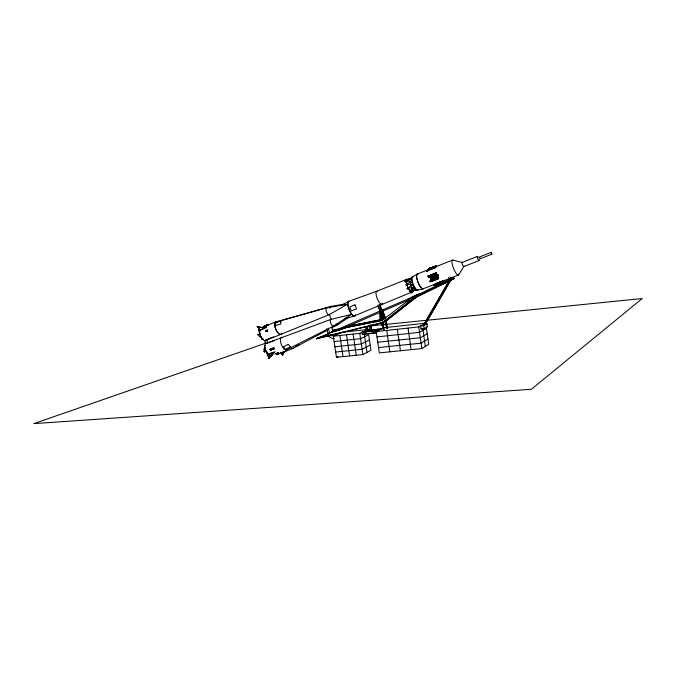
<?xml version="1.0" encoding="UTF-8"?>
<svg xmlns="http://www.w3.org/2000/svg" width="676" height="676" viewBox="0 0 676 676"><rect width="100%" height="100%" fill="white"/><g stroke="black" fill="none" stroke-linecap="round" stroke-linejoin="round"><path stroke-width="1.01" d="M406.656 283.962C405.651 284.748 406.555 285.171 406.411 284.655C408.836 282.805 404.611 286.945 406.656 283.962L406.96 285.002L406.175 284.926M258.418 330.175L258.46 329.685M274.938 354.097L275.402 353.886M406.183 281.224L405.313 281.655L411.329 280.971L406.884 284.402L412.326 284.402L408.431 288.001L413.83 287.503L409.605 290.883L415.529 289.573L411.6 292.125M406.513 281.647L406.175 281.241M406.09 280.701C406.851 282.509 403.411 281.698 406.217 280.878C406.868 281.875 404.662 282.154 405.034 281.36C407.248 278.512 407.501 292.294 408.532 288.77M266.234 325.317L266.217 325.849L268.195 324.97L266.589 325.088L268.195 324.97M266.555 325.629L266.589 325.088M408.135 288.001L407.628 288.407L408.194 288.196M264.798 328.249L257.201 326.432L260.277 330.057L264.798 328.249L257.184 326.694M280.312 352.492L282.661 355.137L283.59 351.858L281.731 352.669L282.171 353.007L283.641 351.866L282.171 353.007M260.277 330.057L264.815 327.987M409.512 281.579L409.707 282.205M268.718 358.331L269.014 354.106C283.666 345.994 258.333 368.885 273.56 352.331M268.913 358.542L269.014 354.106M268.735 354.19L268.203 354.393L266.817 352.745L266.893 351.706M380.182 320.796L381.163 309.938L381.636 310.301L382.101 320.416L346.94 327.421L327.48 333.623L327.615 334.51L327.945 333.42L326.398 328.781M259.66 330.065L259.466 331.891L259.998 331.679M257.97 334.071L258.325 335.296M268.203 354.393L268.321 353.404M267.519 354.849L267.24 355.475L267.814 355.922M267.611 354.934L267.823 355.948M263.978 326.745L264.384 326.009L265.913 325.908L263.978 326.745L264.384 326.009M274.498 352.027C275.267 352.154 275.073 351.343 274.642 352.095M411.329 285.559L411.388 285.221M412.411 291.255L412.149 290.621L412.411 291.263M382.177 309.912L383.664 319.224L381.534 313.613M431.939 281.199L430.35 281.799L430.857 278.047L428.111 276.484C429.632 273.214 431.618 279.594 431.939 281.199C447.25 274.701 432.167 281.96 430.249 281.436M491.917 254.151L491.19 252.368L479.588 256.931L479.69 257.86L480.264 258.739L491.866 254.184L491.19 252.368M430.088 281.36L430.857 278.047M407.408 289.007L407.129 288.534L408.025 287.799A6.997 2.036 68.5 0 0 412.529 291.28L412.014 291.897L412.529 291.162L412.09 291.356M406.639 279.425C407.881 280.261 405.313 279.602 406.479 279.458M264.654 352.027L264.096 350.827L264.079 351.681M441.073 281.529L436.992 284.554M282.661 355.137L283.574 352.111M443.329 280.532L443.921 280.481L442.687 281.334L442.459 280.937C446.853 279.754 441.834 281.131 443.017 280.962M431.913 275.208L437.676 277.65L437.279 278.63L430.477 275.732L430.865 275.36M408.025 287.799L407.087 288.644M383.731 319.038L382.109 310.098L379.836 304.859M433.595 274.617L437.042 276.104L433.384 274.6L431.567 278.918M328.156 334.029L316.461 338.853L382.641 322.613L417.151 295.75L417.058 295.057L411.701 297.085L412.174 297.609L382.101 320.416L380.157 320.23L379.405 310.656L381.053 309.938L381.636 310.301L382.346 309.439L382.109 310.098L385.421 318.869M409.546 291.643L409.352 291.119M432.234 274.963L437.533 277.211M435.614 273.467L434.989 273.721M430.46 276.332L431.204 275.225L430.418 275.69M430.849 276.864L431.288 275.242L437.828 278.03C430.739 275.073 428.508 273.577 437.516 277.27M430.773 277.059L431.558 275.352M431.094 277.802L432.386 274.802L437.347 276.898L436.535 278.926L433.924 277.878M431.406 278.546L433.324 274.498M431.719 279.289L433.848 274.194L431.778 279.374M433.798 275.639L433.984 275.183M434.22 274.608L434.406 274.152L436.535 275.056L436.341 275.521M432.04 280.033L434.212 274.076L436.612 275.622M434.068 275.749L434.254 275.284M434.482 274.718L434.871 273.772M434.33 275.867L435.141 273.873M434.499 276.23L435.505 273.729M432.877 280.396L435.91 273.526L433.248 280.253M433.265 280.025L431.93 279.754M435.589 274.295L435.674 273.51M433.764 279.56L434.051 278.85M435.961 274.143L435.31 273.653L432.251 280.43L434.955 273.78L435.944 274.414M436.121 273.966L433.553 280.075L431.795 279.315M436.282 274.338L433.941 279.949L431.601 279.011M434.296 279.805L436.392 274.667L434.262 274.008L435.851 273.374L438.006 278.335L431.204 275.436M436.603 275.081L434.668 279.653L431.313 278.199L432.674 274.659L437.372 276.83M436.764 275.462L435.04 279.509L431.119 277.895M436.772 275.994L435.099 274.963M434.922 279.23L435.386 279.425L436.924 275.825M437.102 276.18L435.8 279.213L430.815 277.152M436.164 279.078L437.262 276.552M437.583 277.304L436.907 278.782L430.358 275.985L430.553 275.529L437.625 278.546L437.896 278.056M434.592 273.915L434.972 274.304M435.471 267.164L436.654 266.378L435.75 266.919M432.657 274.836L437.186 276.535M435.902 266.978L435.403 267.324L435.716 266.589M429.285 269.462L429.125 268.896C424.765 270.772 434.803 265.575 436.088 265.947C436.383 266.834 436.992 266.606 435.868 266.099M423.218 325.502L449.886 279.247M423.446 325.553L449.701 280.286M424.934 324.624L450.267 280.278M425.103 324.641L451.238 279.619M458.683 274.752L463.871 266.505M265.879 330.623L267.485 329.989L267.764 330.961L266.158 331.595L265.879 330.623L267.485 329.989M440.904 281.52L437.389 283.202L436.164 285.01L442.349 282.061L443.54 280.261M266.158 331.595L267.764 330.961M442.18 281.63L436.054 284.444L436.316 284.883L442.188 282.053L439.527 282.585M441.791 281.453L441.901 282.213M442.045 282.145L442.89 280.861L438.302 283.878L437.761 283.067L439.011 282.467M442.687 281.334L443.49 280.565M259.043 330.919L259.035 330.268M261.181 336.285L260.691 336.809L262.17 339.124L262.609 338.465M258.426 329.787L259.052 330.268M437.237 282.712L435.885 284.562L434 284.621M433.907 284.604C434.82 285.72 433.13 284.351 434.626 284.368L436.366 284.833L437.254 282.695M434.305 285.525L436.223 284.926M436.561 283.633L436.789 284.182L434.254 285.323L434.102 284.807L436.561 283.633L436.865 284.064M437.287 275.538L437.575 276.154C440.372 275.073 435.589 273.18 437.693 276.577L436.933 274.786L437.389 274.608M437.575 276.154L438.487 275.428L437.516 274.895M406.217 280.878L405.093 281.639L406.107 281.453M434.643 267.552L436.088 265.947M428.525 269.716L428.449 270.324L434.981 267.84L426.742 270.662M436.096 266.505L429.987 268.71L436.012 266.462M434.896 267.13L431.837 267.519L429.615 268.651L429.818 269.234L435.268 266.327M434.55 267.544L435.648 266.192M429.606 268.254L428.263 269.817L428.635 270.231M428.508 269.732L429.759 268.271L430.181 269.099M434.981 267.84L434.338 266.623L434.491 267.578C425.06 271.904 428.787 267.257 434.178 267.679L433.941 266.767M428.863 269.572L429.429 268.913M426.59 270.721L426.945 271.583L428.533 270.265M426.835 270.873C426.556 272.141 427.891 268.887 429.074 268.947L428.195 269.344M429.243 269.521L429.032 268.997L426.649 270.654M428.204 269.825L428.026 269.394M427.908 276.467L436.181 272.867L438.513 278.605M430.24 281.546L438.31 278.411L436.071 273.129L429.75 275.774M430.19 281.858L430.173 281.275M431.93 280.844L430.164 281.512M432.125 280.768L429.818 275.664L428.153 276.323M271.262 337.434L270.78 337.713M428.069 276.408L436.071 273.129M430.756 278.157L428.111 276.484M427.976 276.036L428.026 276.569M410.34 291.567L409.817 290.841L409.369 291.238L410.34 291.567L409.386 291.415M438.327 275.884L437.854 274.76M412.495 284.064L411.076 285.289L412.926 285.204M430.037 268.169L430.316 269.014M284.351 352.196L285.914 350.979L284.351 352.196L283.962 351.833M412.301 288.424L411.904 288.517M368.445 326.009L381.627 322.773L381.213 322.967L383.706 329.956L382.641 322.613L417.151 295.75M384.948 321.21L384.543 321.396L387.01 328.316L385.962 321.049L417.954 295.767M418.326 295.606L385.962 321.049M406.039 279.661L406.724 279.382M407.501 302.045L409.96 300.169M480.264 258.739L480.298 258.266M412.85 287.9L414.363 286.751M415.301 289.311L414.591 289.97L416.315 289.522M276.585 353.734L278.284 352.965L277.067 353.818L276.188 353.464L277.811 352.88M439.544 283.295L439.408 282.712M439.561 283.32L439.282 282.729L441.876 282.213L437.642 283.252M440.735 282.695L440.498 281.782M437.473 283.489L437.803 284.165L438.361 283.861M440.152 283.041L439.966 282.01M437.651 283.227L438.023 284.064L437.583 283.337L438.614 282.669L439.366 283.413L438.8 282.61M441.158 281.689L436.747 284.672L439.087 282.483M439.104 282.509L437.169 283.945L439.054 283.565M437.034 284.207L438.918 282.509M437.397 283.607L440.025 283.058L439.772 282.357L441.014 281.512L439.704 282.129L440.498 282.872M442.4 280.954L441.774 281.478M437.296 284.368L442.729 280.886M442.831 281.013L438.834 283.666L438.31 282.805L439.087 282.661M442.298 281.174L440.752 282.72L437.566 283.371M437.668 284.233L437.228 283.852L439.611 283.236M337.78 324.657L348.689 317.441M436.89 284.537L437.761 283.067L438.166 283.996M441.487 282.407L440.76 281.63M333.581 326.077L350.971 314.678M436.933 284.292L439.451 283.337M376.219 331.561L418.765 326.922L425.728 323.145L384.053 327.725L376.219 331.561L379.329 352.906L421.832 348.554L428.719 344.295L426.235 326.677M406.208 281.503L411.278 278.402L406.842 279.687L412.115 277.65L410.509 278.554M406.208 281.089L405.423 281.579L406.208 281.436A6.997 2.036 68.5 0 1 407.577 279.382M272.572 337.62L272.884 337.425A6.743 2.805 68.2 0 0 273.315 336.648M415.486 289.015L412.157 291.018L416.771 289.717L411.346 291.474L411.557 292.142M427.976 339.014L421.063 343.154L378.552 347.574M259.576 329.094A6.726 2.839 68.2 0 0 260.86 336.496A6.726 2.839 68.2 0 0 265.296 340.56L265.617 340.366M406.918 279.687L408.143 279.61M427.232 333.733L420.295 337.746L377.774 342.242M412.183 276.983L417.345 274.017M281.731 352.669L282.5 352.813M347.075 304.479L328.916 314.779L280.65 334.434M340.949 305.687L348.977 301.183A7.994 2.755 68.5 0 0 349.779 311.104A7.994 2.755 68.5 0 0 355.491 314.864M426.48 328.443L419.534 332.339L376.997 336.901M427.055 323.77L423.742 325.579L420.607 325.925L421.055 329.06L424.19 328.722L427.494 326.88L427.055 323.77L423.945 324.117M429.192 269.073L429.775 268.744M429.125 269.141L429.716 268.82M416.137 289.641L414.574 289.945L415.377 289.277M421.055 329.06L422.728 328.13L425.314 346.399M333.302 336.242L359.776 333.352L367.93 329.499L341.98 332.355L333.302 336.242L336.445 357.291L362.894 354.587L370.972 350.269L368.69 334.696L360.553 338.668L334.088 341.507M434.702 267.366L434.457 266.581L434.803 267.24L433.451 267.933L429.851 268.372L431.051 267.797L431.44 268.634M327.243 330.243L292.793 348.47L277.549 354.342M331.899 327.784L337.485 324.826M295.429 346.729L298.986 344.861M432.015 267.51L432.564 268.237M370.211 345.081L362.116 349.281L335.659 352.035M431.643 268.583L431.187 267.747L431.778 268.499M434.803 267.24L431.305 267.738L432.032 268.448M431.66 267.645L432.141 268.372M429.454 269.361L432.733 267.248M429.184 269.2L434.11 266.775M435.614 266.234L428.922 269.504L430.147 269.107M430.874 268.854L429.235 269.09C430.975 270.054 435.868 264.882 435.217 266.733L431.609 268.592L429.412 268.879M428.998 269.521L434.727 266.496L435.048 266.952L432.395 268.321L431.998 267.485M434.381 267.586L434.372 266.614M432.403 267.383L435.048 266.935M433.654 267.848L432.927 267.13L433.384 267.966M433.206 267.071L433.485 267.933M336.445 357.291L338.177 356.421M286.201 349.974L333.276 326.246M369.451 339.893L361.339 343.983L334.873 346.78M434.888 266.454L435.547 266.327M383.368 329.989L384.112 329.753L383.055 322.418M386.672 328.359L387.407 328.122L386.359 320.855L382.531 321.886M434.034 284.909L436.519 283.692M412.174 297.609L408.448 299.426L408.988 300.541M414.988 296.24L451.238 278.537L453.63 277.506L454.171 278.63L411.701 299.341M414.261 297.508L416.839 296.249M418.554 295.412L421.131 294.153M424.046 292.733L430.105 289.784M433.899 287.925L442.763 283.7L442.949 284.089L440.87 284.528M447.326 281.377L442.949 283.514L445.011 283.083M414.084 297.626L422.289 293.688M432.919 288.508L430.967 289.362L433.105 288.889L432.919 288.508L425.179 292.277L425.365 292.666L423.184 293.156M436.704 286.658L441.893 284.123M444.825 282.695L447.444 281.419M411.777 299.181L451.788 279.661L450.546 277.109M362.657 334.121L362.361 332.127L366.899 331.637L361.93 332.33L362.226 334.333L376.954 332.567M368.2 331.493L367.431 326.255L367.009 326.449L367.769 331.696L378.704 330.344M370.609 325.891L371.217 330.049L382.041 328.713M437.33 283.286L437.152 282.754M354.368 315.912L411.422 292.243C412.943 292.691 408.819 293.426 411.507 292.497L411.895 292.581M435.302 267.079L436.282 266.648M418.782 295.674L413.12 297.998M421.317 294.542L423.142 293.274M346.94 327.421L380.74 320.576M342.766 328.308L350.996 325.629L379.811 319.883M334.333 338.448L332.6 338.634L327.843 336.056L330.674 334.806M436.823 284.123L434.322 285.221L434.102 284.807M416.357 295.961L416.255 295.268L417.058 295.057M316.461 338.853L320.77 336.766M420.075 293.739L419.289 293.95L420.075 293.739L420.176 294.423M433.679 288.069L435.158 287.892L433.029 288.348M327.48 333.623L347.388 327.226M418.182 294.432L417.751 294.618L418.605 294.381L381.636 310.301L378.983 304.183M454.171 278.63L451.027 280.05L450.833 279.661M337.079 330.986L379.43 312.616M381.357 311.78L408.743 299.89M269.994 349.391L271.591 348.765L271.955 349.627L270.425 350.252L269.994 349.391L271.591 348.765M261.637 327.573L276.011 321.818M273.873 347.836C271.194 347.65 272.504 350.7 274.27 348.74L273.873 347.836L272.234 348.486L272.648 349.391L274.27 348.74M260.691 336.809L261.426 336.513M406.96 279.239L376.862 291.195L348.951 301.226A7.842 2.696 68.5 0 0 349.323 310.039A7.842 2.696 68.5 0 0 354.968 315.515M419.652 293.79L414.768 295.75L414.87 296.434L415.14 295.581M417.405 274.008L452.641 260.057L462.19 262.415L477.45 256.407M262.17 339.124L262.905 338.828M267.476 339.234L269.977 338.245M436.181 272.867L429.809 275.385L432.15 280.827M265.296 340.56L280.667 334.485M269.099 355.432A6.726 2.848 68.6 0 1 265.237 348.562A6.726 2.848 68.6 0 1 266.327 343.34L330.817 319.41L350.928 314.577M431.93 280.92L438.496 278.335M463.753 266.589L479.022 260.598M409.631 291.559L410.324 291.449M271.955 349.627L270.349 350.252L270.07 349.391M458.243 275.081L422.923 288.872L417.117 290.232M266.817 352.745L267.35 352.534M269.209 354.317L273.746 352.542M276.188 353.464L278.275 352.923M328.612 333.885L320.331 337.163L326.947 335.448M316.436 338.651L328.08 334.307M432.141 267.451L432.302 268.347L429.556 268.752L429.725 269.268L428.88 269.496M265.896 343.112L33.8 423.632L531.395 389.275L642.2 298.547L367.296 326.271M332.676 331.468L341.355 328.705M343.281 328.088L350.996 325.629M337.899 329.863L333.031 331.409L331.798 327.733M283.523 320.035L330.437 306.431L344.414 304.082M276.002 321.768L326.39 307.952L347.041 304.377M365.15 326.812L316.909 338.448M344.608 318.548L354.494 316.148M381.864 319.478L383.926 319.064M350.557 325.824L380.563 319.841M409.014 279.737L411.802 279.205M438.994 283.523L438.572 282.678M442.197 281.191L442.848 280.979M441.141 281.596L440.693 281.672L441.124 282.576M441.132 281.689L440.051 281.968L440.558 282.855L440.287 281.926M439.704 282.129L442.434 281.588M439.704 282.374L442.188 281.943L441.529 282.382L440.997 281.588M436.992 284.207L438.699 283.734L438.225 282.847M436.755 284.562L437.211 284.41M438.293 283.903L437.887 283.007L439.096 282.83L439.468 283.371M411.642 289.429L412.554 289.328L412.267 288.263L412.554 289.328M430.451 269.006L430.08 268.135L430.553 268.972M430.097 268.169L430.722 268.887M334.958 333.876L339.758 333.344M365.843 330.488L370.338 329.989M371.217 330.049L381.644 328.908M327.843 336.056L335.6 335.212M367.769 331.696L378.29 330.547M362.226 334.333L376.54 332.778M325.325 330.496L327.421 330.285M332.668 329.761L338.963 329.127M434.144 266.733L435.386 266.53M435.217 266.733L433.232 267.079L433.755 267.84M434.634 267.442L430.443 268.009L430.823 268.879M429.683 268.575L433.029 268.093L432.665 267.223M433.815 266.868L434.127 267.704M412.047 288.339L415.132 288.196M410.433 281.993L412.394 281.841M264.046 326.204L265.567 326.102M411.321 285.509L412.563 290.165M380.157 320.23L382.101 320.416L381.163 309.938L380.258 320.23L382.515 320.23M266.327 343.34L274.093 340.687M264.451 352.12L264.088 351.672M412.14 288.787A6.295 1.834 68.5 0 1 409.817 290.41L410.121 291.136L410.028 290.604M435.31 274.448L436.569 274.988M435.2 274.701L436.721 275.36M433.764 274.397L434.752 274.828M433.747 274.456L436.857 275.791M433.029 274.684L437.22 276.459M437.702 277.582L431.727 275.031L430.933 277.43L435.42 279.365M430.916 275.394L437.989 278.402L432.285 280.633L430.223 275.698L437.254 278.698M430.832 275.588L437.642 278.487M430.342 276.053L436.882 278.842M430.511 276.34L436.535 278.918M430.494 276.416L433.316 277.616M430.68 276.712L435.944 279.053M431.44 277.118L432.167 277.43M433.823 278.14L434.279 278.335M433.967 278.504L435.496 279.171M434.026 279.154L435.006 279.577M431.474 278.571L434.288 279.856M432.099 280.058L432.792 280.43M406.96 285.002L406.597 283.928M260.463 334.105L260.336 333.606M257.201 326.432L258.435 327.775M280.32 352.238L282.678 354.883M258.401 330.167L258.697 330.784M436.434 266.386L436.172 266.699M442.138 281.284L442.332 281.731M442.036 281.3L442.239 281.858L439.713 282.264L440.346 281.833L440.913 282.678M441.927 281.427L442.349 282.061M441.394 281.731L441.724 282.264M441.589 282.289L441.259 281.757L442.594 281.343L440.025 283.058L439.628 282.568M440.862 281.613L441.386 282.433M439.806 282.112L440.346 282.931M439.468 282.619L439.899 283.16M438.411 282.788L438.969 283.582M438.065 282.948L438.504 283.827M407.991 287.908L408.49 288.88M409.96 282.247L410.746 283.793M448.627 277.16L449.667 279.306M415.461 297.026L413.585 298.31L413.399 297.93M257.877 334.493L258.046 334.992M443.726 280.532L443.49 280.886M378.568 306.448L379.709 309.067M377.715 305.78L379.988 311.019L329.727 332.845L328.181 328.206M428.322 270.079L428.288 269.572L428.263 270.155M267.662 342.842L266.623 339.462M436.003 273.205L438.242 278.478M430.942 267.865L431.271 268.718M431.187 268.752L430.781 267.89L431.085 268.761M430.544 268L430.916 268.845M429.64 268.296L429.987 269.141M434.676 266.505L434.964 267.054M433.646 266.876L434.026 267.713M433.536 266.91L433.857 267.797M432.826 267.164L433.248 267.975M432.555 267.265L432.919 268.102M432.496 267.282L432.75 268.195M432.268 267.366L432.665 268.22M431.567 267.611L431.913 268.49M382.726 315.76L383.791 318.565M382.346 309.439L385.658 318.21M386.157 325.181L387.069 328.156M381.932 323.779L383.774 329.795M265.981 330.48L266.251 331.451M346.484 334.806L349.619 355.948M339.884 335.524L343.019 356.624M366.451 328.595L366.747 330.623M365.733 326.761L366.468 331.84M365.716 332.66L365.42 330.682L369.924 330.192L369.189 325.164M364.288 334.037L366.975 352.407M359.776 333.352L362.894 354.587M353.117 334.079L356.244 355.263M386.748 330.412L389.849 351.824M370.87 324.666L371.631 329.854M408.025 328.097L411.101 349.653M397.353 329.254L400.445 350.743M419.712 293.899L419.804 294.584M423.742 325.579L424.19 328.722M416.686 295.218L416.779 295.911M418.765 326.922L421.832 348.554M293.409 348.123A6.667 2.687 68.6 0 1 290.241 347.008M278.622 353.227A6.633 2.763 68.6 0 1 275.884 353.793M337.975 324.269A3.608 1.301 68.6 0 1 336.2 323.99M281.706 333.327A6.76 2.763 68.2 0 1 275.918 329.558A6.76 2.763 68.2 0 1 276.805 321.894M329.406 314.179A3.642 1.327 68.3 0 1 326.508 312.075A3.642 1.327 68.3 0 1 326.778 308.002M281.698 333.276A6.76 2.763 68.2 0 1 277.718 332.626A6.76 2.763 68.2 0 1 274.726 324.472A6.76 2.763 68.2 0 1 277.684 322.342M259.964 333.707A1.597 0.676 68.1 0 1 259.263 331.891A1.597 0.676 68.1 0 1 259.846 331.181M260.691 336.386A1.605 0.684 68.2 0 1 259.745 336.792A1.605 0.684 68.2 0 1 258.976 334.519M259.052 334.282A1.605 0.684 68.2 0 1 259.787 334.316M262.972 338.972A1.605 0.676 68.3 0 1 262.035 339.377A1.605 0.676 68.3 0 1 261.266 337.104M271.921 354.849A6.726 2.848 68.6 0 1 270.011 355.931M287.292 348.867A6.76 2.763 68.6 0 1 281.512 344.98A6.76 2.763 68.6 0 1 282.5 337.375M333.775 325.68A3.65 1.327 68.6 0 1 330.877 323.491A3.65 1.327 68.6 0 1 331.206 319.469M265.305 348.427A1.605 0.684 68.5 0 1 264.426 346.518A1.605 0.684 68.5 0 1 265.034 345.698M265.803 351.157A1.546 0.659 68.6 0 1 264.815 351.148A1.605 0.684 68.6 0 1 264.139 349.044A1.605 0.684 68.6 0 1 265.169 349.053A1.546 0.659 68.6 0 0 264.172 349.078A1.546 0.659 68.6 0 0 264.815 351.148A1.605 0.684 68.6 0 0 265.829 351.199M268.051 353.861A1.605 0.684 68.7 0 1 266.699 353.303A1.605 0.684 68.7 0 1 266.758 351.25M458.911 273.924A8.036 2.053 68.6 0 1 453.706 268.811A8.036 2.053 68.6 0 1 453.283 260.26M423.421 288.508A7.943 2.29 68.6 0 1 417.836 281.791A7.951 2.239 68.5 0 1 418.03 274.202A7.943 2.29 68.6 0 0 417.836 281.791A7.951 2.239 68.5 0 0 423.379 288.534M463.922 265.93A2.231 0.558 68.6 0 1 463.204 266.15A2.231 0.558 68.6 0 1 462.054 263.361A2.231 0.558 68.6 0 1 462.578 262.66M479.098 259.5A2.248 0.524 68.6 0 1 478.49 260.142A2.248 0.524 68.6 0 1 477.281 256.931A2.248 0.524 68.6 0 1 478.312 257.404M382.439 303.085A6.929 2.214 68.5 0 1 377.36 298.91A6.929 2.214 68.5 0 1 377.521 291.322M418.038 289.75A7.014 2.011 68.5 0 1 414.202 286.303A7.014 2.011 68.5 0 1 412.022 277.963M412.267 277.245A7.014 2.011 68.5 0 1 412.715 276.949M409.817 290.41A6.295 1.834 68.5 0 1 406.513 281.537M406.606 280.625A6.295 1.834 68.5 0 1 407.324 279.889M331.282 319.131A5.062 1.834 68.4 0 1 329.533 314.374M266.023 340.653A1.589 0.668 68.3 0 1 265.372 339.952M266.285 343.476A1.597 0.676 68.4 0 1 265.195 342.656A1.597 0.676 68.4 0 1 264.84 340.788A1.597 0.676 68.4 0 1 265.812 340.957M417.565 289.92A7.081 2.028 68.5 0 1 412.588 283.92A7.081 2.028 68.5 0 1 412.808 277.143M281.9 320.635A6.667 2.687 68.2 0 1 282.526 320.323M329.896 308.273A3.608 1.301 68.3 0 1 330.826 306.507M266.462 327.311L265.803 327.809L266.513 327.37M280.777 322.072L280.819 324.066L275.571 325.553L275.774 322.452L281.005 320.973L280.777 322.072M430.84 278.343L430.215 281.672L430.84 278.343M265.609 327.395L266.293 327.116L265.609 327.395M437.744 276.526L438.192 276.357L437.735 276.518M430.773 277.861L427.9 276.264L430.773 277.861M288.28 344.346L283.329 346.737L285.517 349.298L290.46 346.923L288.28 344.346M321.261 336.935L317.881 338.414L321.261 336.935M354.976 304.859L349.788 306.879L351.351 310.909L356.548 308.89L354.976 304.859"/></g></svg>
